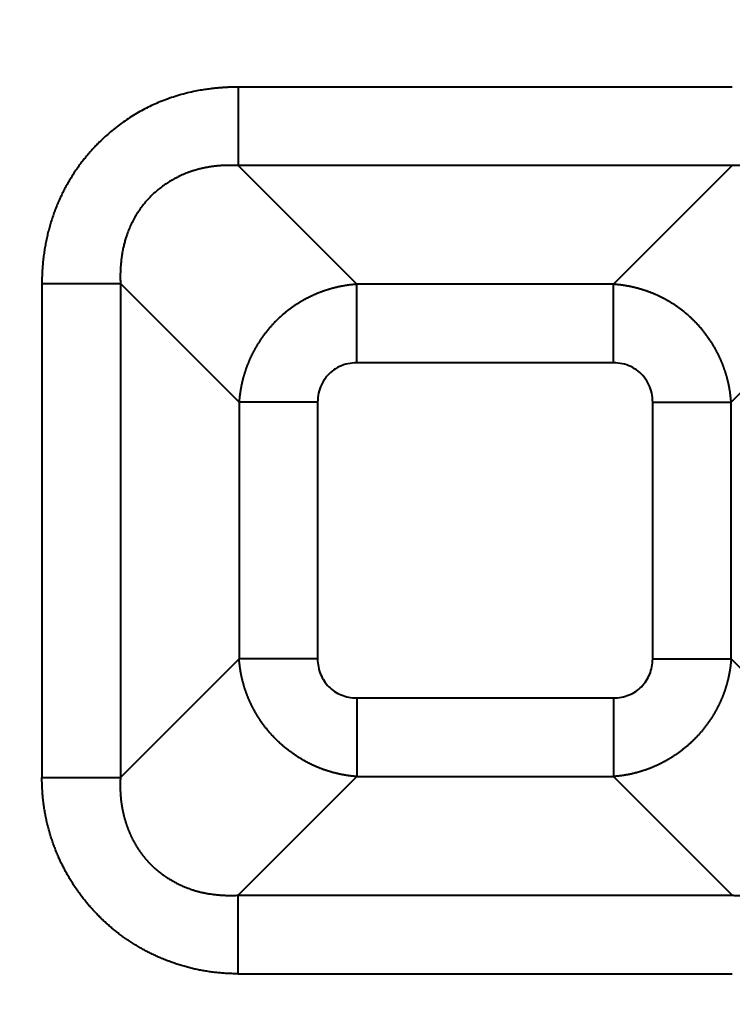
# Model space of a CAD drawing. Header units: millimetres. Extents: x -1286 to 291, y 5350 to 5880.
# Drawn here: x -1082.28 to -1065.04, y 5635.39 to 5659.5 of the extents above; entities that cross this region are included whole.
import ezdxf

# ---------------------------------------------------------------- set-up
doc = ezdxf.new("R2010")
doc.units = ezdxf.units.MM
doc.layers.add('dim', color=82, linetype='Continuous', lineweight=9)
doc.layers.add('粗实线层', color=7, linetype='Continuous', lineweight=35)
doc.dimstyles.new('ISO-25', dxfattribs={"dimscale": 1.5, "dimtxt": 2.5, "dimasz": 2.5, "dimexe": 1.25, "dimexo": 0.625, "dimtad": 1, "dimtxsty": 'Standard', "dimcen": 2.5, "dimadec": 0, "dimazin": 0, "dimtfac": 1, "dimtmove": 0, "dimatfit": 3, "dimfxl": 0, "dimarcsym": 0})

# ---------------------------------------------------------------- blocks, each defined once
blk = doc.blocks.new('*D39')
at = {"layer": 'Defpoints', "color": 0, "lineweight": 18, "transparency": 16777216}
for p in [(-981.514, 5754.075), (-1136.803, 5623.235)]:
    blk.add_point(p, dxfattribs=at)
at = {"layer": 'dim', "color": 0, "lineweight": -2, "transparency": 16777216}
for p, q in [((-931.597, 5796.133), (-979.219, 5756.008)), ((-1136.803, 5623.235), (-981.514, 5754.075)), ((-1139.097, 5621.302), (-1141.391, 5619.369))]:
    blk.add_line(p, q, dxfattribs=at)
at = {"layer": 'dim', "color": 0, "lineweight": 18, "transparency": 16777216}
for points in [[(-979.542, 5756.391), (-978.897, 5755.626), (-981.514, 5754.075)], [(-1139.419, 5621.684), (-1138.775, 5620.92), (-1136.803, 5623.235)]]:
    blk.add_solid(points, dxfattribs=at)
at = {"layer": 'dim', "color": 0, "lineweight": 18, "transparency": 16777216, "insert": (-942.427, 5790.849), "char_height": 3.75, "attachment_point": 5, "rotation": 40.1161}
blk.add_mtext('∅203,06', dxfattribs=at)

msp = doc.modelspace()

# ---------------------------------------------------------------- linework, layer by layer
at = {"layer": '粗实线层', "lineweight": 25}
for p, q in [((-1065.039, 5657.879), (-1076.996, 5657.879)), ((-1065.039, 5655.978), (-1076.996, 5655.978)), ((-1074.123, 5653.105), (-1076.996, 5655.978)), ((-1067.912, 5653.105), (-1065.039, 5655.978)), ((-1081.747, 5653.127), (-1081.747, 5641.17)), ((-1079.847, 5653.127), (-1079.847, 5641.17)), ((-1076.974, 5650.254), (-1079.847, 5653.127)), ((-1067.912, 5653.105), (-1074.123, 5653.105)), ((-1065.061, 5650.254), (-1062.188, 5653.127)), ((-1067.912, 5651.205), (-1074.123, 5651.205)), ((-1076.974, 5650.254), (-1076.974, 5644.043)), ((-1075.073, 5650.254), (-1075.073, 5644.043)), ((-1066.961, 5644.043), (-1066.961, 5650.254)), ((-1065.061, 5644.043), (-1065.061, 5650.254)), ((-1076.974, 5644.043), (-1079.847, 5641.17)), ((-1065.061, 5644.043), (-1062.188, 5641.17)), ((-1074.123, 5643.093), (-1067.912, 5643.093)), ((-1074.123, 5641.192), (-1076.996, 5638.319)), ((-1074.123, 5641.192), (-1067.912, 5641.192)), ((-1067.912, 5641.192), (-1065.039, 5638.319)), ((-1076.996, 5638.319), (-1065.039, 5638.319)), ((-1076.996, 5636.419), (-1065.039, 5636.419))]:
    msp.add_line(p, q, dxfattribs=at)
for radius in [87.342, 87.216, 86.564]:
    msp.add_circle((-1053.128, 5688.655), radius, dxfattribs=at)
for centre, radius, start, end in [((-1053.128, 5688.655), 86.224, 180.08059, 269.91941), ((-1053.128, 5688.655), 85.581, 180.90297, 269.09703), ((-1053.128, 5688.655), 83.696, 181.96796, 267.77604), ((-1053.128, 5688.655), 82.706, 182.5804, 267.41961), ((-1059.158, 5688.655), 102.032, 191.56871, 353.81047), ((-1059.158, 5688.655), 101.531, 191.59189, 353.81047), ((-1059.158, 5688.655), 100.442, 191.71935, 339.08959), ((-1059.158, 5688.655), 100.141, 191.71934, 339.08959), ((-1059.158, 5688.655), 100.022, 191.73334, 338.88345), ((-1059.158, 5688.655), 99.521, 191.82936, 338.86382), ((-1059.158, 5688.655), 102.401, 208.57791, 345.69153), ((-1059.158, 5688.655), 102.402, 208.57791, 345.69153)]:
    msp.add_arc(centre, radius, start, end, dxfattribs=at)
for points, degree, knots in [([(-1076.996, 5657.879), (-1077.008, 5657.879), (-1077.033, 5657.879), (-1077.069, 5657.878), (-1077.105, 5657.878), (-1077.139, 5657.877), (-1077.173, 5657.876), (-1077.205, 5657.874), (-1077.237, 5657.873), (-1077.268, 5657.871), (-1077.298, 5657.87), (-1077.327, 5657.868), (-1077.356, 5657.866), (-1077.383, 5657.864), (-1077.409, 5657.862), (-1077.435, 5657.86), (-1077.46, 5657.858), (-1077.483, 5657.856), (-1077.506, 5657.854), (-1077.528, 5657.852), (-1077.549, 5657.849), (-1077.598, 5657.844), (-1077.683, 5657.835), (-1077.811, 5657.817), (-1077.961, 5657.793), (-1078.134, 5657.758), (-1078.323, 5657.712), (-1078.518, 5657.655), (-1078.707, 5657.591), (-1078.885, 5657.522), (-1079.054, 5657.449), (-1079.216, 5657.371), (-1079.379, 5657.285), (-1079.541, 5657.19), (-1079.705, 5657.084), (-1079.864, 5656.971), (-1080.015, 5656.853), (-1080.151, 5656.737), (-1080.273, 5656.626), (-1080.363, 5656.538), (-1080.427, 5656.474), (-1080.468, 5656.431), (-1080.508, 5656.388), (-1080.548, 5656.344), (-1080.588, 5656.3), (-1080.627, 5656.254), (-1080.666, 5656.208), (-1080.704, 5656.162), (-1080.742, 5656.114), (-1080.779, 5656.066), (-1080.816, 5656.018), (-1080.853, 5655.969), (-1080.888, 5655.919), (-1080.923, 5655.868), (-1080.958, 5655.817), (-1080.992, 5655.765), (-1081.025, 5655.712), (-1081.058, 5655.659), (-1081.09, 5655.606), (-1081.122, 5655.551), (-1081.153, 5655.496), (-1081.183, 5655.441), (-1081.212, 5655.385), (-1081.241, 5655.328), (-1081.269, 5655.271), (-1081.297, 5655.213), (-1081.323, 5655.154), (-1081.349, 5655.095), (-1081.375, 5655.036), (-1081.399, 5654.976), (-1081.423, 5654.915), (-1081.446, 5654.854), (-1081.468, 5654.793), (-1081.489, 5654.731), (-1081.51, 5654.668), (-1081.53, 5654.606), (-1081.549, 5654.542), (-1081.567, 5654.478), (-1081.584, 5654.414), (-1081.601, 5654.349), (-1081.616, 5654.284), (-1081.631, 5654.219), (-1081.645, 5654.153), (-1081.658, 5654.087), (-1081.67, 5654.02), (-1081.682, 5653.953), (-1081.692, 5653.886), (-1081.702, 5653.818), (-1081.71, 5653.75), (-1081.718, 5653.682), (-1081.725, 5653.614), (-1081.731, 5653.545), (-1081.736, 5653.476), (-1081.74, 5653.407), (-1081.743, 5653.337), (-1081.746, 5653.267), (-1081.747, 5653.197), (-1081.747, 5653.151), (-1081.747, 5653.127)], 3, [0, 0, 0, 0, 0.004956, 0.009794, 0.014513, 0.019115, 0.023598, 0.027963, 0.032209, 0.036337, 0.040347, 0.044238, 0.04801, 0.051664, 0.055199, 0.058615, 0.061912, 0.06509, 0.06815, 0.071091, 0.073913, 0.076616, 0.090894, 0.108111, 0.128274, 0.151386, 0.178814, 0.205869, 0.232556, 0.258875, 0.282249, 0.306185, 0.330682, 0.35574, 0.381361, 0.408568, 0.434066, 0.45785, 0.47992, 0.500277, 0.508121, 0.515994, 0.523895, 0.531825, 0.539783, 0.54777, 0.555785, 0.563828, 0.5719, 0.579999, 0.588127, 0.596282, 0.604464, 0.612674, 0.620911, 0.629175, 0.637466, 0.645785, 0.65413, 0.662503, 0.670903, 0.67933, 0.687785, 0.696266, 0.704775, 0.71331, 0.721872, 0.730461, 0.739075, 0.747715, 0.756381, 0.765071, 0.773787, 0.782528, 0.791294, 0.800087, 0.808905, 0.81775, 0.82662, 0.835517, 0.844441, 0.85339, 0.862365, 0.871366, 0.880393, 0.889445, 0.898522, 0.907623, 0.916749, 0.9259, 0.935076, 0.944277, 0.953502, 0.962753, 0.972028, 0.981328, 0.990652, 1, 1, 1, 1]), ([(-1076.996, 5657.879), (-1076.996, 5657.775), (-1076.996, 5657.671), (-1076.996, 5657.466), (-1076.996, 5657.365), (-1076.996, 5657.167), (-1076.996, 5657.071), (-1076.996, 5656.885), (-1076.996, 5656.796), (-1076.996, 5656.627), (-1076.996, 5656.547), (-1076.996, 5656.399), (-1076.996, 5656.33), (-1076.996, 5656.206), (-1076.996, 5656.15), (-1076.996, 5656.053), (-1076.996, 5656.012), (-1076.996, 5655.978)], 3, [0, 0, 0, 0, 0.125, 0.125, 0.25, 0.25, 0.375, 0.375, 0.5, 0.5, 0.625, 0.625, 0.75, 0.75, 0.875, 0.875, 1, 1, 1, 1]), ([(-1076.996, 5655.978), (-1077.006, 5655.979), (-1077.025, 5655.98), (-1077.053, 5655.981), (-1077.081, 5655.982), (-1077.11, 5655.983), (-1077.138, 5655.984), (-1077.166, 5655.984), (-1077.194, 5655.984), (-1077.222, 5655.984), (-1077.249, 5655.984), (-1077.277, 5655.983), (-1077.305, 5655.982), (-1077.332, 5655.981), (-1077.359, 5655.98), (-1077.387, 5655.979), (-1077.414, 5655.977), (-1077.441, 5655.975), (-1077.467, 5655.973), (-1077.494, 5655.97), (-1077.521, 5655.968), (-1077.547, 5655.965), (-1077.574, 5655.962), (-1077.6, 5655.958), (-1077.626, 5655.955), (-1077.652, 5655.951), (-1077.678, 5655.947), (-1077.704, 5655.943), (-1077.729, 5655.938), (-1077.755, 5655.934), (-1077.78, 5655.929), (-1077.805, 5655.924), (-1077.83, 5655.919), (-1077.855, 5655.913), (-1077.88, 5655.908), (-1077.904, 5655.902), (-1077.929, 5655.896), (-1077.953, 5655.89), (-1077.977, 5655.883), (-1078.001, 5655.877), (-1078.025, 5655.87), (-1078.049, 5655.863), (-1078.073, 5655.856), (-1078.096, 5655.848), (-1078.12, 5655.841), (-1078.143, 5655.833), (-1078.166, 5655.825), (-1078.268, 5655.789), (-1078.446, 5655.714), (-1078.687, 5655.58), (-1078.909, 5655.422), (-1079.077, 5655.272), (-1079.201, 5655.141), (-1079.288, 5655.038), (-1079.37, 5654.929), (-1079.446, 5654.815), (-1079.516, 5654.697), (-1079.58, 5654.574), (-1079.637, 5654.446), (-1079.676, 5654.345), (-1079.702, 5654.272), (-1079.716, 5654.229), (-1079.73, 5654.183), (-1079.743, 5654.136), (-1079.756, 5654.087), (-1079.768, 5654.037), (-1079.78, 5653.984), (-1079.791, 5653.93), (-1079.801, 5653.874), (-1079.811, 5653.816), (-1079.819, 5653.759), (-1079.826, 5653.701), (-1079.832, 5653.644), (-1079.838, 5653.587), (-1079.842, 5653.53), (-1079.845, 5653.473), (-1079.848, 5653.416), (-1079.85, 5653.358), (-1079.85, 5653.301), (-1079.85, 5653.243), (-1079.849, 5653.185), (-1079.848, 5653.147), (-1079.847, 5653.127)], 3, [0, 0, 0, 0, 0.00626, 0.012495, 0.018706, 0.024892, 0.031053, 0.037189, 0.043301, 0.049389, 0.055453, 0.061492, 0.067507, 0.073499, 0.079467, 0.085411, 0.091332, 0.097229, 0.103103, 0.108953, 0.114781, 0.120586, 0.126368, 0.132127, 0.137864, 0.143578, 0.14927, 0.15494, 0.160587, 0.166213, 0.171817, 0.1774, 0.182961, 0.188501, 0.194019, 0.199516, 0.204993, 0.210449, 0.215884, 0.221299, 0.226693, 0.232067, 0.237422, 0.242756, 0.248071, 0.253366, 0.258642, 0.263899, 0.32425, 0.383567, 0.44213, 0.500231, 0.529241, 0.558364, 0.587637, 0.617098, 0.646783, 0.676729, 0.70697, 0.737541, 0.747176, 0.75715, 0.767464, 0.77812, 0.789122, 0.80047, 0.812166, 0.824212, 0.836609, 0.849359, 0.862462, 0.874881, 0.887316, 0.899768, 0.912237, 0.924722, 0.937225, 0.949746, 0.962283, 0.974838, 0.98741, 1, 1, 1, 1]), ([(-1062.188, 5653.127), (-1062.187, 5653.136), (-1062.186, 5653.154), (-1062.185, 5653.181), (-1062.184, 5653.208), (-1062.183, 5653.235), (-1062.182, 5653.262), (-1062.182, 5653.289), (-1062.182, 5653.315), (-1062.182, 5653.342), (-1062.182, 5653.368), (-1062.183, 5653.395), (-1062.183, 5653.421), (-1062.184, 5653.447), (-1062.185, 5653.473), (-1062.187, 5653.499), (-1062.188, 5653.525), (-1062.19, 5653.551), (-1062.192, 5653.577), (-1062.194, 5653.603), (-1062.196, 5653.628), (-1062.199, 5653.654), (-1062.202, 5653.679), (-1062.205, 5653.704), (-1062.208, 5653.73), (-1062.211, 5653.755), (-1062.215, 5653.78), (-1062.219, 5653.805), (-1062.223, 5653.83), (-1062.227, 5653.854), (-1062.231, 5653.879), (-1062.236, 5653.904), (-1062.241, 5653.928), (-1062.246, 5653.952), (-1062.251, 5653.976), (-1062.256, 5654.001), (-1062.262, 5654.025), (-1062.268, 5654.048), (-1062.274, 5654.072), (-1062.28, 5654.096), (-1062.286, 5654.119), (-1062.293, 5654.143), (-1062.299, 5654.166), (-1062.306, 5654.189), (-1062.313, 5654.212), (-1062.321, 5654.235), (-1062.328, 5654.258), (-1062.336, 5654.281), (-1062.344, 5654.303), (-1062.352, 5654.326), (-1062.36, 5654.348), (-1062.368, 5654.37), (-1062.377, 5654.392), (-1062.386, 5654.414), (-1062.394, 5654.436), (-1062.404, 5654.458), (-1062.413, 5654.479), (-1062.422, 5654.501), (-1062.432, 5654.522), (-1062.442, 5654.543), (-1062.451, 5654.564), (-1062.462, 5654.585), (-1062.472, 5654.606), (-1062.482, 5654.626), (-1062.493, 5654.647), (-1062.504, 5654.667), (-1062.514, 5654.687), (-1062.526, 5654.707), (-1062.537, 5654.727), (-1062.548, 5654.747), (-1062.56, 5654.766), (-1062.571, 5654.786), (-1062.583, 5654.805), (-1062.595, 5654.824), (-1062.607, 5654.843), (-1062.62, 5654.862), (-1062.632, 5654.881), (-1062.645, 5654.9), (-1062.658, 5654.918), (-1062.67, 5654.936), (-1062.684, 5654.955), (-1062.697, 5654.973), (-1062.71, 5654.99), (-1062.724, 5655.008), (-1062.737, 5655.026), (-1062.751, 5655.043), (-1062.765, 5655.06), (-1062.779, 5655.077), (-1062.793, 5655.094), (-1062.807, 5655.111), (-1062.822, 5655.128), (-1062.836, 5655.144), (-1062.851, 5655.16), (-1062.866, 5655.176), (-1062.881, 5655.192), (-1062.896, 5655.208), (-1062.911, 5655.224), (-1062.932, 5655.245), (-1062.959, 5655.271), (-1062.992, 5655.303), (-1063.026, 5655.334), (-1063.061, 5655.364), (-1063.096, 5655.393), (-1063.132, 5655.422), (-1063.169, 5655.451), (-1063.206, 5655.479), (-1063.244, 5655.506), (-1063.282, 5655.532), (-1063.322, 5655.558), (-1063.361, 5655.583), (-1063.402, 5655.608), (-1063.443, 5655.632), (-1063.485, 5655.655), (-1063.527, 5655.677), (-1063.57, 5655.699), (-1063.614, 5655.72), (-1063.658, 5655.741), (-1063.703, 5655.76), (-1063.748, 5655.779), (-1063.794, 5655.797), (-1063.84, 5655.814), (-1063.887, 5655.831), (-1063.935, 5655.847), (-1063.983, 5655.862), (-1064.031, 5655.876), (-1064.08, 5655.889), (-1064.13, 5655.901), (-1064.18, 5655.913), (-1064.231, 5655.924), (-1064.282, 5655.934), (-1064.333, 5655.943), (-1064.385, 5655.951), (-1064.437, 5655.958), (-1064.49, 5655.965), (-1064.543, 5655.97), (-1064.597, 5655.975), (-1064.651, 5655.979), (-1064.705, 5655.981), (-1064.76, 5655.983), (-1064.815, 5655.984), (-1064.871, 5655.984), (-1064.926, 5655.983), (-1064.982, 5655.981), (-1065.02, 5655.979), (-1065.039, 5655.978)], 3, [0, 0, 0, 0, 0.005924, 0.011829, 0.017716, 0.023584, 0.029433, 0.035265, 0.041078, 0.046873, 0.05265, 0.058409, 0.06415, 0.069873, 0.075579, 0.081267, 0.086938, 0.092592, 0.098228, 0.103848, 0.10945, 0.115035, 0.120604, 0.126156, 0.131691, 0.13721, 0.142713, 0.1482, 0.15367, 0.159124, 0.164563, 0.169986, 0.175393, 0.180785, 0.186161, 0.191522, 0.196869, 0.2022, 0.207516, 0.212817, 0.218104, 0.223376, 0.228634, 0.233878, 0.239108, 0.244323, 0.249525, 0.254714, 0.259888, 0.26505, 0.270198, 0.275333, 0.280454, 0.285564, 0.29066, 0.295744, 0.300815, 0.305874, 0.310921, 0.315957, 0.32098, 0.325992, 0.330992, 0.33598, 0.340958, 0.345925, 0.35088, 0.355825, 0.36076, 0.365684, 0.370597, 0.375501, 0.380395, 0.385279, 0.390153, 0.395018, 0.399873, 0.40472, 0.409558, 0.414387, 0.419207, 0.424019, 0.428822, 0.433618, 0.438406, 0.443186, 0.447958, 0.452723, 0.457481, 0.462232, 0.466976, 0.471713, 0.476444, 0.481169, 0.485887, 0.4906, 0.495306, 0.500008, 0.509822, 0.519661, 0.529527, 0.539421, 0.549346, 0.559303, 0.569293, 0.579318, 0.589379, 0.599479, 0.609618, 0.619799, 0.630022, 0.64029, 0.650603, 0.660963, 0.671371, 0.68183, 0.69234, 0.702902, 0.713519, 0.724191, 0.734919, 0.745705, 0.756551, 0.767457, 0.778425, 0.789455, 0.80055, 0.811709, 0.822935, 0.834229, 0.845591, 0.857022, 0.868525, 0.880099, 0.891746, 0.903466, 0.915261, 0.927132, 0.93908, 0.951105, 0.963209, 0.975392, 0.987656, 1, 1, 1, 1]), ([(-1074.123, 5653.105), (-1074.132, 5653.105), (-1074.15, 5653.103), (-1074.177, 5653.101), (-1074.203, 5653.099), (-1074.23, 5653.096), (-1074.257, 5653.093), (-1074.284, 5653.09), (-1074.31, 5653.087), (-1074.337, 5653.083), (-1074.364, 5653.079), (-1074.39, 5653.075), (-1074.417, 5653.071), (-1074.444, 5653.066), (-1074.47, 5653.062), (-1074.497, 5653.057), (-1074.523, 5653.051), (-1074.55, 5653.046), (-1074.576, 5653.04), (-1074.603, 5653.034), (-1074.629, 5653.028), (-1074.655, 5653.021), (-1074.682, 5653.015), (-1074.708, 5653.008), (-1074.734, 5653.001), (-1074.76, 5652.993), (-1074.786, 5652.986), (-1074.812, 5652.978), (-1074.838, 5652.97), (-1074.864, 5652.961), (-1074.89, 5652.953), (-1074.916, 5652.944), (-1074.942, 5652.935), (-1074.967, 5652.926), (-1074.993, 5652.916), (-1075.018, 5652.907), (-1075.044, 5652.897), (-1075.069, 5652.887), (-1075.094, 5652.876), (-1075.12, 5652.866), (-1075.145, 5652.855), (-1075.17, 5652.844), (-1075.195, 5652.832), (-1075.22, 5652.821), (-1075.244, 5652.809), (-1075.269, 5652.797), (-1075.293, 5652.785), (-1075.318, 5652.773), (-1075.342, 5652.76), (-1075.367, 5652.747), (-1075.391, 5652.734), (-1075.415, 5652.721), (-1075.439, 5652.707), (-1075.462, 5652.693), (-1075.486, 5652.679), (-1075.51, 5652.665), (-1075.533, 5652.651), (-1075.557, 5652.636), (-1075.58, 5652.621), (-1075.603, 5652.606), (-1075.626, 5652.591), (-1075.649, 5652.575), (-1075.671, 5652.56), (-1075.694, 5652.544), (-1075.716, 5652.528), (-1075.738, 5652.512), (-1075.761, 5652.495), (-1075.783, 5652.478), (-1075.804, 5652.461), (-1075.826, 5652.444), (-1075.848, 5652.427), (-1075.869, 5652.41), (-1075.89, 5652.392), (-1075.911, 5652.374), (-1075.932, 5652.356), (-1075.953, 5652.338), (-1075.973, 5652.319), (-1075.994, 5652.301), (-1076.014, 5652.282), (-1076.034, 5652.263), (-1076.054, 5652.244), (-1076.074, 5652.224), (-1076.093, 5652.205), (-1076.113, 5652.185), (-1076.132, 5652.165), (-1076.151, 5652.145), (-1076.17, 5652.125), (-1076.188, 5652.104), (-1076.207, 5652.084), (-1076.225, 5652.063), (-1076.243, 5652.042), (-1076.261, 5652.021), (-1076.279, 5652), (-1076.296, 5651.979), (-1076.313, 5651.957), (-1076.33, 5651.935), (-1076.347, 5651.914), (-1076.364, 5651.892), (-1076.38, 5651.869), (-1076.397, 5651.847), (-1076.413, 5651.825), (-1076.429, 5651.802), (-1076.444, 5651.78), (-1076.46, 5651.757), (-1076.475, 5651.734), (-1076.49, 5651.711), (-1076.505, 5651.687), (-1076.52, 5651.664), (-1076.534, 5651.641), (-1076.548, 5651.617), (-1076.562, 5651.593), (-1076.576, 5651.57), (-1076.589, 5651.546), (-1076.603, 5651.522), (-1076.616, 5651.498), (-1076.629, 5651.473), (-1076.641, 5651.449), (-1076.654, 5651.425), (-1076.666, 5651.4), (-1076.678, 5651.375), (-1076.69, 5651.351), (-1076.701, 5651.326), (-1076.712, 5651.301), (-1076.724, 5651.276), (-1076.734, 5651.251), (-1076.745, 5651.226), (-1076.755, 5651.2), (-1076.766, 5651.175), (-1076.775, 5651.149), (-1076.785, 5651.124), (-1076.795, 5651.098), (-1076.804, 5651.073), (-1076.813, 5651.047), (-1076.822, 5651.021), (-1076.83, 5650.995), (-1076.838, 5650.969), (-1076.847, 5650.943), (-1076.854, 5650.917), (-1076.862, 5650.891), (-1076.869, 5650.865), (-1076.876, 5650.839), (-1076.883, 5650.813), (-1076.89, 5650.786), (-1076.896, 5650.76), (-1076.903, 5650.734), (-1076.909, 5650.707), (-1076.914, 5650.681), (-1076.92, 5650.654), (-1076.925, 5650.628), (-1076.93, 5650.601), (-1076.935, 5650.575), (-1076.939, 5650.548), (-1076.944, 5650.522), (-1076.948, 5650.495), (-1076.952, 5650.468), (-1076.955, 5650.442), (-1076.959, 5650.415), (-1076.962, 5650.388), (-1076.965, 5650.361), (-1076.967, 5650.335), (-1076.97, 5650.308), (-1076.972, 5650.281), (-1076.973, 5650.263), (-1076.974, 5650.254)], 3, [0, 0, 0, 0, 0.006177, 0.012354, 0.018532, 0.024711, 0.030891, 0.037071, 0.043252, 0.049434, 0.055616, 0.061799, 0.067982, 0.074166, 0.080351, 0.086537, 0.092724, 0.098912, 0.105101, 0.11129, 0.117481, 0.123672, 0.129864, 0.136058, 0.142251, 0.148446, 0.154641, 0.160838, 0.167034, 0.173232, 0.179431, 0.18563, 0.19183, 0.198031, 0.204233, 0.210436, 0.21664, 0.222845, 0.229051, 0.235259, 0.241468, 0.247678, 0.25389, 0.260103, 0.266319, 0.272535, 0.278754, 0.284973, 0.291194, 0.297416, 0.30364, 0.309864, 0.31609, 0.322316, 0.328543, 0.334772, 0.341001, 0.347231, 0.353461, 0.359693, 0.365925, 0.372158, 0.378391, 0.384625, 0.39086, 0.397095, 0.403332, 0.409568, 0.415806, 0.422044, 0.428283, 0.434523, 0.440763, 0.447004, 0.453245, 0.459486, 0.465728, 0.47197, 0.478212, 0.484455, 0.490697, 0.49694, 0.503183, 0.509425, 0.515668, 0.52191, 0.528152, 0.534393, 0.540634, 0.546875, 0.553116, 0.559355, 0.565595, 0.571833, 0.578071, 0.584309, 0.590546, 0.596782, 0.603018, 0.609253, 0.615487, 0.621721, 0.627954, 0.634187, 0.640418, 0.64665, 0.65288, 0.659109, 0.665338, 0.671565, 0.677791, 0.684017, 0.690241, 0.696464, 0.702686, 0.708906, 0.715125, 0.721342, 0.727558, 0.733772, 0.739985, 0.746196, 0.752405, 0.758614, 0.764821, 0.771027, 0.777231, 0.783435, 0.789638, 0.79584, 0.802041, 0.808241, 0.81444, 0.820639, 0.826837, 0.833033, 0.839229, 0.845424, 0.851618, 0.857812, 0.864004, 0.870196, 0.876386, 0.882575, 0.888763, 0.894951, 0.901137, 0.907322, 0.913506, 0.91969, 0.925872, 0.932054, 0.938235, 0.944415, 0.950595, 0.956774, 0.962951, 0.969128, 0.975305, 0.98148, 0.987654, 0.993828, 1, 1, 1, 1]), ([(-1065.061, 5650.254), (-1065.061, 5650.263), (-1065.063, 5650.281), (-1065.065, 5650.308), (-1065.067, 5650.335), (-1065.07, 5650.361), (-1065.073, 5650.388), (-1065.076, 5650.415), (-1065.079, 5650.442), (-1065.083, 5650.468), (-1065.087, 5650.495), (-1065.091, 5650.522), (-1065.095, 5650.548), (-1065.1, 5650.575), (-1065.104, 5650.602), (-1065.109, 5650.628), (-1065.115, 5650.655), (-1065.12, 5650.681), (-1065.126, 5650.708), (-1065.132, 5650.734), (-1065.138, 5650.76), (-1065.145, 5650.787), (-1065.151, 5650.813), (-1065.158, 5650.839), (-1065.165, 5650.865), (-1065.173, 5650.892), (-1065.18, 5650.918), (-1065.188, 5650.944), (-1065.196, 5650.97), (-1065.204, 5650.996), (-1065.213, 5651.022), (-1065.222, 5651.047), (-1065.231, 5651.073), (-1065.24, 5651.099), (-1065.25, 5651.124), (-1065.259, 5651.15), (-1065.269, 5651.175), (-1065.279, 5651.201), (-1065.29, 5651.226), (-1065.3, 5651.251), (-1065.311, 5651.276), (-1065.322, 5651.301), (-1065.334, 5651.326), (-1065.345, 5651.351), (-1065.357, 5651.376), (-1065.369, 5651.4), (-1065.381, 5651.425), (-1065.393, 5651.449), (-1065.406, 5651.474), (-1065.419, 5651.498), (-1065.432, 5651.522), (-1065.445, 5651.546), (-1065.459, 5651.57), (-1065.473, 5651.594), (-1065.487, 5651.618), (-1065.501, 5651.641), (-1065.515, 5651.665), (-1065.53, 5651.688), (-1065.545, 5651.711), (-1065.56, 5651.734), (-1065.575, 5651.757), (-1065.59, 5651.78), (-1065.606, 5651.803), (-1065.622, 5651.825), (-1065.638, 5651.848), (-1065.654, 5651.87), (-1065.671, 5651.892), (-1065.688, 5651.914), (-1065.704, 5651.936), (-1065.722, 5651.957), (-1065.739, 5651.979), (-1065.756, 5652), (-1065.774, 5652.022), (-1065.792, 5652.043), (-1065.81, 5652.063), (-1065.828, 5652.084), (-1065.847, 5652.105), (-1065.865, 5652.125), (-1065.884, 5652.145), (-1065.903, 5652.165), (-1065.922, 5652.185), (-1065.942, 5652.205), (-1065.961, 5652.225), (-1065.981, 5652.244), (-1066.001, 5652.263), (-1066.021, 5652.282), (-1066.041, 5652.301), (-1066.062, 5652.32), (-1066.082, 5652.338), (-1066.103, 5652.356), (-1066.124, 5652.374), (-1066.145, 5652.392), (-1066.166, 5652.41), (-1066.187, 5652.427), (-1066.209, 5652.445), (-1066.231, 5652.462), (-1066.252, 5652.479), (-1066.274, 5652.495), (-1066.297, 5652.512), (-1066.319, 5652.528), (-1066.341, 5652.544), (-1066.364, 5652.56), (-1066.386, 5652.576), (-1066.409, 5652.591), (-1066.432, 5652.606), (-1066.455, 5652.621), (-1066.478, 5652.636), (-1066.502, 5652.651), (-1066.525, 5652.665), (-1066.549, 5652.68), (-1066.573, 5652.693), (-1066.596, 5652.707), (-1066.62, 5652.721), (-1066.644, 5652.734), (-1066.668, 5652.747), (-1066.693, 5652.76), (-1066.717, 5652.773), (-1066.741, 5652.785), (-1066.766, 5652.797), (-1066.791, 5652.809), (-1066.815, 5652.821), (-1066.84, 5652.833), (-1066.865, 5652.844), (-1066.89, 5652.855), (-1066.915, 5652.866), (-1066.94, 5652.876), (-1066.966, 5652.887), (-1066.991, 5652.897), (-1067.017, 5652.907), (-1067.042, 5652.917), (-1067.068, 5652.926), (-1067.093, 5652.935), (-1067.119, 5652.944), (-1067.145, 5652.953), (-1067.171, 5652.962), (-1067.197, 5652.97), (-1067.222, 5652.978), (-1067.249, 5652.986), (-1067.275, 5652.993), (-1067.301, 5653.001), (-1067.327, 5653.008), (-1067.353, 5653.015), (-1067.379, 5653.021), (-1067.406, 5653.028), (-1067.432, 5653.034), (-1067.459, 5653.04), (-1067.485, 5653.046), (-1067.512, 5653.051), (-1067.538, 5653.057), (-1067.565, 5653.062), (-1067.591, 5653.066), (-1067.618, 5653.071), (-1067.644, 5653.075), (-1067.671, 5653.079), (-1067.698, 5653.083), (-1067.724, 5653.087), (-1067.751, 5653.09), (-1067.778, 5653.093), (-1067.805, 5653.096), (-1067.831, 5653.099), (-1067.858, 5653.101), (-1067.885, 5653.103), (-1067.903, 5653.105), (-1067.912, 5653.105)], 3, [0, 0, 0, 0, 0.006177, 0.012354, 0.018532, 0.024711, 0.030891, 0.037071, 0.043252, 0.049434, 0.055616, 0.061799, 0.067982, 0.074166, 0.080351, 0.086537, 0.092724, 0.098912, 0.105101, 0.11129, 0.117481, 0.123672, 0.129864, 0.136058, 0.142251, 0.148446, 0.154641, 0.160838, 0.167034, 0.173232, 0.179431, 0.18563, 0.19183, 0.198031, 0.204233, 0.210436, 0.21664, 0.222845, 0.229051, 0.235259, 0.241468, 0.247678, 0.25389, 0.260103, 0.266319, 0.272535, 0.278754, 0.284973, 0.291194, 0.297416, 0.30364, 0.309864, 0.31609, 0.322316, 0.328543, 0.334772, 0.341001, 0.347231, 0.353461, 0.359693, 0.365925, 0.372158, 0.378391, 0.384625, 0.39086, 0.397095, 0.403332, 0.409568, 0.415806, 0.422044, 0.428283, 0.434523, 0.440763, 0.447004, 0.453245, 0.459486, 0.465728, 0.47197, 0.478212, 0.484455, 0.490697, 0.49694, 0.503183, 0.509425, 0.515668, 0.52191, 0.528152, 0.534393, 0.540634, 0.546875, 0.553116, 0.559355, 0.565595, 0.571833, 0.578071, 0.584309, 0.590546, 0.596782, 0.603018, 0.609253, 0.615487, 0.621721, 0.627954, 0.634187, 0.640418, 0.64665, 0.65288, 0.659109, 0.665338, 0.671565, 0.677791, 0.684017, 0.690241, 0.696464, 0.702686, 0.708906, 0.715125, 0.721342, 0.727558, 0.733772, 0.739985, 0.746196, 0.752405, 0.758614, 0.764821, 0.771027, 0.777231, 0.783435, 0.789638, 0.79584, 0.802041, 0.808241, 0.81444, 0.820639, 0.826837, 0.833033, 0.839229, 0.845424, 0.851618, 0.857812, 0.864004, 0.870196, 0.876386, 0.882575, 0.888763, 0.894951, 0.901137, 0.907322, 0.913506, 0.91969, 0.925872, 0.932054, 0.938235, 0.944415, 0.950595, 0.956774, 0.962951, 0.969128, 0.975305, 0.98148, 0.987654, 0.993828, 1, 1, 1, 1]), ([(-1067.912, 5651.205), (-1067.912, 5651.308), (-1067.912, 5651.412), (-1067.912, 5651.617), (-1067.912, 5651.719), (-1067.912, 5651.916), (-1067.912, 5652.013), (-1067.912, 5652.198), (-1067.912, 5652.287), (-1067.912, 5652.456), (-1067.912, 5652.536), (-1067.912, 5652.685), (-1067.912, 5652.753), (-1067.912, 5652.877), (-1067.912, 5652.933), (-1067.912, 5653.03), (-1067.912, 5653.071), (-1067.912, 5653.105)], 3, [0, 0, 0, 0, 0.125, 0.125, 0.25, 0.25, 0.375, 0.375, 0.5, 0.5, 0.625, 0.625, 0.75, 0.75, 0.875, 0.875, 1, 1, 1, 1]), ([(-1075.073, 5650.254), (-1075.177, 5650.254), (-1075.281, 5650.254), (-1075.486, 5650.254), (-1075.587, 5650.254), (-1075.785, 5650.254), (-1075.881, 5650.254), (-1076.067, 5650.254), (-1076.156, 5650.254), (-1076.325, 5650.254), (-1076.405, 5650.254), (-1076.553, 5650.254), (-1076.622, 5650.254), (-1076.746, 5650.254), (-1076.802, 5650.254), (-1076.899, 5650.254), (-1076.94, 5650.254), (-1076.974, 5650.254)], 3, [0, 0, 0, 0, 0.125, 0.125, 0.25, 0.25, 0.375, 0.375, 0.5, 0.5, 0.625, 0.625, 0.75, 0.75, 0.875, 0.875, 1, 1, 1, 1]), ([(-1074.123, 5641.192), (-1074.132, 5641.193), (-1074.15, 5641.194), (-1074.177, 5641.196), (-1074.204, 5641.199), (-1074.231, 5641.202), (-1074.258, 5641.204), (-1074.285, 5641.208), (-1074.312, 5641.211), (-1074.339, 5641.215), (-1074.366, 5641.219), (-1074.392, 5641.223), (-1074.419, 5641.227), (-1074.446, 5641.232), (-1074.473, 5641.237), (-1074.499, 5641.242), (-1074.526, 5641.248), (-1074.552, 5641.253), (-1074.579, 5641.259), (-1074.606, 5641.265), (-1074.632, 5641.272), (-1074.658, 5641.278), (-1074.685, 5641.285), (-1074.711, 5641.292), (-1074.737, 5641.299), (-1074.763, 5641.307), (-1074.789, 5641.315), (-1074.815, 5641.323), (-1074.841, 5641.331), (-1074.867, 5641.34), (-1074.893, 5641.348), (-1074.919, 5641.357), (-1074.945, 5641.366), (-1074.97, 5641.376), (-1074.996, 5641.386), (-1075.021, 5641.395), (-1075.046, 5641.406), (-1075.072, 5641.416), (-1075.097, 5641.426), (-1075.122, 5641.437), (-1075.147, 5641.448), (-1075.172, 5641.46), (-1075.197, 5641.471), (-1075.221, 5641.483), (-1075.246, 5641.495), (-1075.27, 5641.507), (-1075.295, 5641.519), (-1075.319, 5641.532), (-1075.343, 5641.544), (-1075.367, 5641.557), (-1075.391, 5641.571), (-1075.415, 5641.584), (-1075.439, 5641.598), (-1075.462, 5641.612), (-1075.486, 5641.626), (-1075.509, 5641.64), (-1075.533, 5641.654), (-1075.556, 5641.669), (-1075.579, 5641.684), (-1075.602, 5641.699), (-1075.624, 5641.714), (-1075.647, 5641.73), (-1075.669, 5641.746), (-1075.692, 5641.762), (-1075.714, 5641.778), (-1075.736, 5641.794), (-1075.758, 5641.81), (-1075.78, 5641.827), (-1075.801, 5641.844), (-1075.823, 5641.861), (-1075.844, 5641.878), (-1075.865, 5641.896), (-1075.886, 5641.913), (-1075.907, 5641.931), (-1075.928, 5641.949), (-1075.948, 5641.967), (-1075.969, 5641.986), (-1075.989, 5642.004), (-1076.009, 5642.023), (-1076.029, 5642.042), (-1076.048, 5642.061), (-1076.068, 5642.08), (-1076.087, 5642.099), (-1076.107, 5642.119), (-1076.126, 5642.139), (-1076.145, 5642.159), (-1076.163, 5642.179), (-1076.182, 5642.199), (-1076.2, 5642.219), (-1076.218, 5642.24), (-1076.236, 5642.261), (-1076.254, 5642.281), (-1076.272, 5642.302), (-1076.289, 5642.324), (-1076.306, 5642.345), (-1076.323, 5642.366), (-1076.34, 5642.388), (-1076.357, 5642.41), (-1076.373, 5642.432), (-1076.39, 5642.454), (-1076.406, 5642.476), (-1076.421, 5642.498), (-1076.437, 5642.521), (-1076.453, 5642.543), (-1076.468, 5642.566), (-1076.483, 5642.589), (-1076.498, 5642.612), (-1076.513, 5642.635), (-1076.527, 5642.658), (-1076.541, 5642.682), (-1076.555, 5642.705), (-1076.569, 5642.729), (-1076.583, 5642.752), (-1076.596, 5642.776), (-1076.609, 5642.8), (-1076.622, 5642.824), (-1076.635, 5642.848), (-1076.648, 5642.873), (-1076.66, 5642.897), (-1076.672, 5642.921), (-1076.684, 5642.946), (-1076.696, 5642.971), (-1076.707, 5642.996), (-1076.718, 5643.02), (-1076.729, 5643.045), (-1076.74, 5643.07), (-1076.751, 5643.096), (-1076.761, 5643.121), (-1076.771, 5643.146), (-1076.781, 5643.172), (-1076.791, 5643.197), (-1076.8, 5643.223), (-1076.809, 5643.248), (-1076.818, 5643.274), (-1076.827, 5643.3), (-1076.835, 5643.326), (-1076.844, 5643.352), (-1076.852, 5643.378), (-1076.859, 5643.404), (-1076.867, 5643.43), (-1076.874, 5643.456), (-1076.881, 5643.482), (-1076.888, 5643.508), (-1076.895, 5643.535), (-1076.901, 5643.561), (-1076.907, 5643.588), (-1076.913, 5643.614), (-1076.919, 5643.641), (-1076.924, 5643.667), (-1076.929, 5643.694), (-1076.934, 5643.721), (-1076.939, 5643.747), (-1076.943, 5643.774), (-1076.947, 5643.801), (-1076.951, 5643.828), (-1076.955, 5643.854), (-1076.958, 5643.881), (-1076.962, 5643.908), (-1076.964, 5643.935), (-1076.967, 5643.962), (-1076.97, 5643.989), (-1076.972, 5644.016), (-1076.973, 5644.034), (-1076.974, 5644.043)], 3, [0, 0, 0, 0, 0.006241, 0.012481, 0.018719, 0.024957, 0.031194, 0.03743, 0.043666, 0.0499, 0.056133, 0.062366, 0.068597, 0.074828, 0.081058, 0.087287, 0.093515, 0.099743, 0.10597, 0.112195, 0.118421, 0.124645, 0.130868, 0.137091, 0.143313, 0.149535, 0.155756, 0.161976, 0.168195, 0.174413, 0.180631, 0.186849, 0.193065, 0.199281, 0.205497, 0.211712, 0.217926, 0.22414, 0.230353, 0.236565, 0.242777, 0.248989, 0.255199, 0.26141, 0.26762, 0.273829, 0.280038, 0.286246, 0.292454, 0.298662, 0.304869, 0.311075, 0.317282, 0.323487, 0.329693, 0.335898, 0.342102, 0.348307, 0.354511, 0.360714, 0.366918, 0.373121, 0.379323, 0.385526, 0.391728, 0.39793, 0.404131, 0.410332, 0.416534, 0.422734, 0.428935, 0.435135, 0.441336, 0.447536, 0.453736, 0.459935, 0.466135, 0.472335, 0.478534, 0.484733, 0.490932, 0.497131, 0.50333, 0.509529, 0.515728, 0.521927, 0.528126, 0.534324, 0.540523, 0.546722, 0.552921, 0.559119, 0.565318, 0.571517, 0.577716, 0.583915, 0.590114, 0.596313, 0.602513, 0.608712, 0.614912, 0.621111, 0.627311, 0.633511, 0.639711, 0.645911, 0.652112, 0.658313, 0.664514, 0.670715, 0.676916, 0.683118, 0.68932, 0.695522, 0.701725, 0.707927, 0.71413, 0.720334, 0.726538, 0.732742, 0.738946, 0.745151, 0.751356, 0.757562, 0.763768, 0.769974, 0.776181, 0.782388, 0.788596, 0.794804, 0.801012, 0.807221, 0.813431, 0.819641, 0.825851, 0.832063, 0.838274, 0.844486, 0.850699, 0.856912, 0.863126, 0.869341, 0.875556, 0.881771, 0.887988, 0.894205, 0.900422, 0.90664, 0.912859, 0.919079, 0.925299, 0.93152, 0.937742, 0.943964, 0.950187, 0.956411, 0.962636, 0.968861, 0.975087, 0.981314, 0.987542, 0.993771, 1, 1, 1, 1]), ([(-1065.061, 5644.043), (-1065.061, 5644.034), (-1065.063, 5644.016), (-1065.065, 5643.989), (-1065.067, 5643.962), (-1065.07, 5643.935), (-1065.073, 5643.908), (-1065.076, 5643.881), (-1065.08, 5643.854), (-1065.083, 5643.827), (-1065.087, 5643.8), (-1065.092, 5643.774), (-1065.096, 5643.747), (-1065.101, 5643.72), (-1065.106, 5643.693), (-1065.111, 5643.667), (-1065.116, 5643.64), (-1065.122, 5643.614), (-1065.128, 5643.587), (-1065.134, 5643.56), (-1065.14, 5643.534), (-1065.147, 5643.508), (-1065.154, 5643.481), (-1065.161, 5643.455), (-1065.168, 5643.429), (-1065.176, 5643.403), (-1065.183, 5643.377), (-1065.191, 5643.351), (-1065.2, 5643.325), (-1065.208, 5643.299), (-1065.217, 5643.273), (-1065.226, 5643.247), (-1065.235, 5643.221), (-1065.244, 5643.196), (-1065.254, 5643.17), (-1065.264, 5643.145), (-1065.274, 5643.12), (-1065.284, 5643.094), (-1065.295, 5643.069), (-1065.306, 5643.044), (-1065.317, 5643.019), (-1065.328, 5642.994), (-1065.34, 5642.969), (-1065.351, 5642.945), (-1065.363, 5642.92), (-1065.375, 5642.896), (-1065.388, 5642.871), (-1065.4, 5642.847), (-1065.413, 5642.823), (-1065.426, 5642.799), (-1065.439, 5642.775), (-1065.453, 5642.751), (-1065.466, 5642.727), (-1065.48, 5642.704), (-1065.494, 5642.68), (-1065.508, 5642.657), (-1065.523, 5642.634), (-1065.538, 5642.61), (-1065.553, 5642.587), (-1065.568, 5642.565), (-1065.583, 5642.542), (-1065.598, 5642.519), (-1065.614, 5642.497), (-1065.63, 5642.474), (-1065.646, 5642.452), (-1065.662, 5642.43), (-1065.679, 5642.408), (-1065.696, 5642.387), (-1065.712, 5642.365), (-1065.73, 5642.343), (-1065.747, 5642.322), (-1065.764, 5642.301), (-1065.782, 5642.28), (-1065.8, 5642.259), (-1065.818, 5642.238), (-1065.836, 5642.218), (-1065.854, 5642.198), (-1065.873, 5642.177), (-1065.891, 5642.157), (-1065.91, 5642.137), (-1065.929, 5642.118), (-1065.949, 5642.098), (-1065.968, 5642.079), (-1065.988, 5642.059), (-1066.007, 5642.04), (-1066.027, 5642.022), (-1066.047, 5642.003), (-1066.067, 5641.984), (-1066.088, 5641.966), (-1066.108, 5641.948), (-1066.129, 5641.93), (-1066.15, 5641.912), (-1066.171, 5641.894), (-1066.192, 5641.877), (-1066.213, 5641.86), (-1066.235, 5641.843), (-1066.257, 5641.826), (-1066.278, 5641.809), (-1066.3, 5641.793), (-1066.322, 5641.777), (-1066.344, 5641.76), (-1066.367, 5641.745), (-1066.389, 5641.729), (-1066.412, 5641.713), (-1066.435, 5641.698), (-1066.457, 5641.683), (-1066.48, 5641.668), (-1066.503, 5641.653), (-1066.527, 5641.639), (-1066.55, 5641.625), (-1066.574, 5641.611), (-1066.597, 5641.597), (-1066.621, 5641.583), (-1066.645, 5641.57), (-1066.669, 5641.557), (-1066.693, 5641.544), (-1066.717, 5641.531), (-1066.741, 5641.518), (-1066.766, 5641.506), (-1066.79, 5641.494), (-1066.815, 5641.482), (-1066.839, 5641.47), (-1066.864, 5641.459), (-1066.889, 5641.448), (-1066.914, 5641.437), (-1066.939, 5641.426), (-1066.964, 5641.415), (-1066.989, 5641.405), (-1067.015, 5641.395), (-1067.04, 5641.385), (-1067.066, 5641.375), (-1067.091, 5641.366), (-1067.117, 5641.357), (-1067.142, 5641.348), (-1067.168, 5641.339), (-1067.194, 5641.331), (-1067.22, 5641.322), (-1067.246, 5641.314), (-1067.272, 5641.307), (-1067.298, 5641.299), (-1067.324, 5641.292), (-1067.351, 5641.285), (-1067.377, 5641.278), (-1067.403, 5641.271), (-1067.43, 5641.265), (-1067.456, 5641.259), (-1067.483, 5641.253), (-1067.509, 5641.247), (-1067.536, 5641.242), (-1067.563, 5641.237), (-1067.589, 5641.232), (-1067.616, 5641.227), (-1067.643, 5641.223), (-1067.669, 5641.219), (-1067.696, 5641.215), (-1067.723, 5641.211), (-1067.75, 5641.208), (-1067.777, 5641.204), (-1067.804, 5641.201), (-1067.831, 5641.199), (-1067.858, 5641.196), (-1067.885, 5641.194), (-1067.903, 5641.193), (-1067.912, 5641.192)], 3, [0, 0, 0, 0, 0.00624, 0.012479, 0.018718, 0.024955, 0.031191, 0.037427, 0.043662, 0.049895, 0.056128, 0.06236, 0.068591, 0.074821, 0.081051, 0.087279, 0.093507, 0.099734, 0.10596, 0.112186, 0.11841, 0.124634, 0.130858, 0.13708, 0.143302, 0.149523, 0.155743, 0.161962, 0.168181, 0.1744, 0.180617, 0.186834, 0.19305, 0.199266, 0.205481, 0.211696, 0.217909, 0.224123, 0.230336, 0.236548, 0.242759, 0.24897, 0.255181, 0.261391, 0.267601, 0.27381, 0.280018, 0.286227, 0.292434, 0.298641, 0.304848, 0.311055, 0.317261, 0.323466, 0.329671, 0.335876, 0.342081, 0.348285, 0.354489, 0.360692, 0.366895, 0.373098, 0.379301, 0.385503, 0.391705, 0.397906, 0.404108, 0.410309, 0.41651, 0.422711, 0.428911, 0.435112, 0.441312, 0.447512, 0.453712, 0.459911, 0.466111, 0.472311, 0.47851, 0.484709, 0.490908, 0.497107, 0.503306, 0.509505, 0.515704, 0.521903, 0.528102, 0.5343, 0.540499, 0.546698, 0.552897, 0.559096, 0.565295, 0.571494, 0.577693, 0.583892, 0.590091, 0.59629, 0.60249, 0.608689, 0.614889, 0.621089, 0.627289, 0.633489, 0.639689, 0.645889, 0.65209, 0.658291, 0.664492, 0.670694, 0.676895, 0.683097, 0.689299, 0.695502, 0.701704, 0.707907, 0.714111, 0.720314, 0.726518, 0.732723, 0.738928, 0.745133, 0.751338, 0.757544, 0.76375, 0.769957, 0.776164, 0.782372, 0.78858, 0.794788, 0.800997, 0.807206, 0.813416, 0.819627, 0.825838, 0.832049, 0.838261, 0.844474, 0.850687, 0.856901, 0.863115, 0.86933, 0.875545, 0.881761, 0.887978, 0.894195, 0.900414, 0.906632, 0.912852, 0.919072, 0.925292, 0.931514, 0.937736, 0.943959, 0.950183, 0.956407, 0.962632, 0.968858, 0.975085, 0.981312, 0.987541, 0.99377, 1, 1, 1, 1]), ([(-1066.961, 5644.043), (-1066.858, 5644.043), (-1066.754, 5644.043), (-1066.549, 5644.043), (-1066.447, 5644.043), (-1066.25, 5644.043), (-1066.153, 5644.043), (-1065.968, 5644.043), (-1065.879, 5644.043), (-1065.71, 5644.043), (-1065.63, 5644.043), (-1065.481, 5644.043), (-1065.413, 5644.043), (-1065.289, 5644.043), (-1065.233, 5644.043), (-1065.136, 5644.043), (-1065.095, 5644.043), (-1065.061, 5644.043)], 3, [0, 0, 0, 0, 0.125, 0.125, 0.25, 0.25, 0.375, 0.375, 0.5, 0.5, 0.625, 0.625, 0.75, 0.75, 0.875, 0.875, 1, 1, 1, 1]), ([(-1074.123, 5643.093), (-1074.123, 5642.989), (-1074.123, 5642.885), (-1074.123, 5642.68), (-1074.123, 5642.579), (-1074.123, 5642.381), (-1074.123, 5642.285), (-1074.123, 5642.099), (-1074.123, 5642.01), (-1074.123, 5641.841), (-1074.123, 5641.761), (-1074.123, 5641.613), (-1074.123, 5641.544), (-1074.123, 5641.42), (-1074.123, 5641.364), (-1074.123, 5641.267), (-1074.123, 5641.226), (-1074.123, 5641.192)], 3, [0, 0, 0, 0, 0.125, 0.125, 0.25, 0.25, 0.375, 0.375, 0.5, 0.5, 0.625, 0.625, 0.75, 0.75, 0.875, 0.875, 1, 1, 1, 1]), ([(-1076.996, 5636.419), (-1077.959, 5636.419), (-1078.84, 5636.787), (-1079.263, 5636.965), (-1079.646, 5637.221), (-1080.026, 5637.475), (-1080.675, 5638.119), (-1080.932, 5638.497), (-1081.191, 5638.879), (-1081.372, 5639.305), (-1081.747, 5640.191), (-1081.747, 5641.17)], 2, [0, 0, 0, 0.25, 0.25, 0.375, 0.375, 0.5, 0.625, 0.625, 0.75, 0.75, 1, 1, 1]), ([(-1081.747, 5641.17), (-1081.643, 5641.17), (-1081.54, 5641.17), (-1081.335, 5641.17), (-1081.233, 5641.17), (-1081.036, 5641.17), (-1080.939, 5641.17), (-1080.754, 5641.17), (-1080.665, 5641.17), (-1080.496, 5641.17), (-1080.416, 5641.17), (-1080.267, 5641.17), (-1080.199, 5641.17), (-1080.075, 5641.17), (-1080.019, 5641.17), (-1079.922, 5641.17), (-1079.881, 5641.17), (-1079.847, 5641.17)], 3, [0, 0, 0, 0, 0.125, 0.125, 0.25, 0.25, 0.375, 0.375, 0.5, 0.5, 0.625, 0.625, 0.75, 0.75, 0.875, 0.875, 1, 1, 1, 1]), ([(-1079.847, 5641.17), (-1079.847, 5641.161), (-1079.848, 5641.143), (-1079.85, 5641.116), (-1079.851, 5641.089), (-1079.852, 5641.063), (-1079.852, 5641.036), (-1079.853, 5641.009), (-1079.853, 5640.983), (-1079.853, 5640.956), (-1079.852, 5640.93), (-1079.852, 5640.904), (-1079.851, 5640.877), (-1079.85, 5640.851), (-1079.849, 5640.825), (-1079.848, 5640.799), (-1079.846, 5640.773), (-1079.845, 5640.747), (-1079.843, 5640.722), (-1079.841, 5640.696), (-1079.838, 5640.67), (-1079.836, 5640.645), (-1079.833, 5640.619), (-1079.83, 5640.594), (-1079.827, 5640.569), (-1079.823, 5640.544), (-1079.82, 5640.519), (-1079.816, 5640.494), (-1079.812, 5640.469), (-1079.808, 5640.444), (-1079.803, 5640.42), (-1079.799, 5640.395), (-1079.794, 5640.371), (-1079.789, 5640.347), (-1079.784, 5640.322), (-1079.778, 5640.298), (-1079.773, 5640.274), (-1079.767, 5640.25), (-1079.761, 5640.227), (-1079.755, 5640.203), (-1079.748, 5640.179), (-1079.742, 5640.156), (-1079.735, 5640.133), (-1079.728, 5640.11), (-1079.721, 5640.087), (-1079.714, 5640.064), (-1079.706, 5640.041), (-1079.699, 5640.018), (-1079.691, 5639.995), (-1079.683, 5639.973), (-1079.674, 5639.951), (-1079.666, 5639.928), (-1079.658, 5639.906), (-1079.649, 5639.884), (-1079.64, 5639.863), (-1079.631, 5639.841), (-1079.621, 5639.819), (-1079.612, 5639.798), (-1079.602, 5639.777), (-1079.593, 5639.755), (-1079.583, 5639.734), (-1079.573, 5639.713), (-1079.562, 5639.693), (-1079.552, 5639.672), (-1079.541, 5639.651), (-1079.53, 5639.631), (-1079.519, 5639.611), (-1079.508, 5639.591), (-1079.497, 5639.571), (-1079.486, 5639.551), (-1079.474, 5639.531), (-1079.462, 5639.512), (-1079.45, 5639.492), (-1079.438, 5639.473), (-1079.426, 5639.454), (-1079.414, 5639.435), (-1079.401, 5639.416), (-1079.388, 5639.398), (-1079.376, 5639.379), (-1079.363, 5639.361), (-1079.349, 5639.343), (-1079.336, 5639.325), (-1079.323, 5639.307), (-1079.309, 5639.289), (-1079.295, 5639.271), (-1079.282, 5639.254), (-1079.268, 5639.237), (-1079.253, 5639.219), (-1079.239, 5639.202), (-1079.225, 5639.186), (-1079.21, 5639.169), (-1079.195, 5639.152), (-1079.181, 5639.136), (-1079.166, 5639.12), (-1079.151, 5639.104), (-1079.135, 5639.088), (-1079.12, 5639.072), (-1079.08, 5639.032), (-1079.014, 5638.969), (-1078.918, 5638.888), (-1078.817, 5638.811), (-1078.712, 5638.738), (-1078.602, 5638.671), (-1078.489, 5638.609), (-1078.371, 5638.553), (-1078.249, 5638.502), (-1078.154, 5638.468), (-1078.087, 5638.446), (-1078.05, 5638.435), (-1078.011, 5638.423), (-1077.972, 5638.413), (-1077.931, 5638.402), (-1077.889, 5638.392), (-1077.846, 5638.383), (-1077.802, 5638.374), (-1077.756, 5638.365), (-1077.709, 5638.357), (-1077.662, 5638.349), (-1077.613, 5638.342), (-1077.562, 5638.336), (-1077.511, 5638.331), (-1077.458, 5638.326), (-1077.404, 5638.322), (-1077.349, 5638.319), (-1077.293, 5638.316), (-1077.236, 5638.315), (-1077.178, 5638.314), (-1077.118, 5638.315), (-1077.057, 5638.316), (-1077.017, 5638.318), (-1076.996, 5638.319)], 3, [0, 0, 0, 0, 0.005909, 0.011799, 0.017671, 0.023525, 0.029361, 0.03518, 0.04098, 0.046763, 0.052528, 0.058276, 0.064006, 0.069719, 0.075415, 0.081094, 0.086755, 0.0924, 0.098029, 0.10364, 0.109235, 0.114814, 0.120376, 0.125923, 0.131453, 0.136967, 0.142465, 0.147948, 0.153415, 0.158866, 0.164302, 0.169723, 0.175129, 0.180519, 0.185895, 0.191256, 0.196603, 0.201935, 0.207252, 0.212556, 0.217845, 0.22312, 0.228381, 0.233629, 0.238863, 0.244084, 0.249291, 0.254485, 0.259666, 0.264834, 0.26999, 0.275133, 0.280263, 0.285381, 0.290487, 0.295581, 0.300663, 0.305733, 0.310792, 0.315839, 0.320875, 0.325899, 0.330913, 0.335916, 0.340908, 0.34589, 0.350862, 0.355823, 0.360774, 0.365715, 0.370647, 0.375569, 0.380481, 0.385385, 0.390279, 0.395164, 0.400041, 0.404909, 0.409769, 0.41462, 0.419464, 0.424299, 0.429127, 0.433947, 0.43876, 0.443566, 0.448364, 0.453156, 0.457941, 0.46272, 0.467492, 0.472258, 0.477019, 0.481773, 0.486522, 0.491266, 0.496004, 0.500737, 0.527765, 0.554925, 0.582248, 0.609763, 0.6375, 0.665489, 0.693756, 0.72233, 0.751237, 0.759443, 0.767881, 0.77655, 0.785453, 0.794591, 0.803964, 0.813573, 0.823419, 0.833503, 0.843826, 0.854388, 0.86519, 0.876233, 0.887517, 0.899042, 0.91081, 0.92282, 0.935074, 0.947571, 0.960311, 0.973296, 0.986526, 1, 1, 1, 1]), ([(-1065.039, 5638.319), (-1065.03, 5638.319), (-1065.012, 5638.318), (-1064.985, 5638.316), (-1064.958, 5638.315), (-1064.931, 5638.314), (-1064.905, 5638.314), (-1064.878, 5638.313), (-1064.852, 5638.313), (-1064.825, 5638.313), (-1064.799, 5638.313), (-1064.773, 5638.314), (-1064.747, 5638.315), (-1064.72, 5638.316), (-1064.694, 5638.317), (-1064.668, 5638.318), (-1064.643, 5638.319), (-1064.617, 5638.321), (-1064.591, 5638.323), (-1064.566, 5638.325), (-1064.54, 5638.328), (-1064.515, 5638.33), (-1064.489, 5638.333), (-1064.464, 5638.336), (-1064.439, 5638.339), (-1064.414, 5638.342), (-1064.389, 5638.346), (-1064.364, 5638.35), (-1064.339, 5638.354), (-1064.315, 5638.358), (-1064.29, 5638.362), (-1064.266, 5638.367), (-1064.241, 5638.372), (-1064.217, 5638.377), (-1064.193, 5638.382), (-1064.169, 5638.387), (-1064.145, 5638.393), (-1064.121, 5638.399), (-1064.097, 5638.405), (-1064.074, 5638.411), (-1064.05, 5638.417), (-1064.027, 5638.424), (-1064.003, 5638.43), (-1063.98, 5638.437), (-1063.957, 5638.444), (-1063.934, 5638.452), (-1063.912, 5638.459), (-1063.889, 5638.467), (-1063.866, 5638.474), (-1063.844, 5638.482), (-1063.822, 5638.491), (-1063.799, 5638.499), (-1063.777, 5638.508), (-1063.755, 5638.516), (-1063.734, 5638.525), (-1063.712, 5638.534), (-1063.69, 5638.543), (-1063.669, 5638.553), (-1063.648, 5638.562), (-1063.627, 5638.572), (-1063.606, 5638.582), (-1063.585, 5638.592), (-1063.564, 5638.602), (-1063.543, 5638.613), (-1063.523, 5638.623), (-1063.502, 5638.634), (-1063.482, 5638.645), (-1063.462, 5638.656), (-1063.442, 5638.667), (-1063.422, 5638.679), (-1063.403, 5638.69), (-1063.383, 5638.702), (-1063.364, 5638.714), (-1063.345, 5638.726), (-1063.326, 5638.738), (-1063.307, 5638.751), (-1063.288, 5638.763), (-1063.269, 5638.776), (-1063.251, 5638.789), (-1063.232, 5638.801), (-1063.214, 5638.815), (-1063.196, 5638.828), (-1063.178, 5638.841), (-1063.16, 5638.855), (-1063.143, 5638.868), (-1063.125, 5638.882), (-1063.108, 5638.896), (-1063.091, 5638.91), (-1063.074, 5638.924), (-1063.057, 5638.939), (-1063.04, 5638.953), (-1063.024, 5638.968), (-1063.007, 5638.983), (-1062.991, 5638.998), (-1062.975, 5639.013), (-1062.959, 5639.028), (-1062.944, 5639.043), (-1062.922, 5639.064), (-1062.896, 5639.091), (-1062.864, 5639.125), (-1062.833, 5639.159), (-1062.803, 5639.193), (-1062.773, 5639.229), (-1062.744, 5639.265), (-1062.715, 5639.302), (-1062.688, 5639.339), (-1062.66, 5639.377), (-1062.634, 5639.416), (-1062.608, 5639.455), (-1062.582, 5639.495), (-1062.558, 5639.536), (-1062.534, 5639.577), (-1062.511, 5639.619), (-1062.488, 5639.661), (-1062.466, 5639.704), (-1062.445, 5639.748), (-1062.425, 5639.792), (-1062.405, 5639.837), (-1062.387, 5639.882), (-1062.368, 5639.928), (-1062.351, 5639.975), (-1062.335, 5640.022), (-1062.319, 5640.069), (-1062.304, 5640.117), (-1062.29, 5640.166), (-1062.277, 5640.215), (-1062.264, 5640.264), (-1062.253, 5640.314), (-1062.242, 5640.365), (-1062.232, 5640.416), (-1062.223, 5640.467), (-1062.215, 5640.519), (-1062.207, 5640.571), (-1062.201, 5640.624), (-1062.196, 5640.677), (-1062.191, 5640.73), (-1062.187, 5640.784), (-1062.185, 5640.838), (-1062.183, 5640.893), (-1062.182, 5640.948), (-1062.182, 5641.003), (-1062.183, 5641.058), (-1062.185, 5641.114), (-1062.187, 5641.151), (-1062.188, 5641.17)], 3, [0, 0, 0, 0, 0.005894, 0.011771, 0.017629, 0.023469, 0.029291, 0.035096, 0.040883, 0.046652, 0.052404, 0.058139, 0.063856, 0.069557, 0.07524, 0.080906, 0.086556, 0.092188, 0.097804, 0.103404, 0.108987, 0.114554, 0.120105, 0.12564, 0.131158, 0.136661, 0.142148, 0.14762, 0.153076, 0.158517, 0.163942, 0.169352, 0.174748, 0.180128, 0.185494, 0.190845, 0.196181, 0.201503, 0.206811, 0.212105, 0.217385, 0.222651, 0.227903, 0.233141, 0.238366, 0.243578, 0.248777, 0.253962, 0.259134, 0.264294, 0.269441, 0.274576, 0.279698, 0.284808, 0.289906, 0.294992, 0.300066, 0.305128, 0.310179, 0.315219, 0.320248, 0.325265, 0.330272, 0.335267, 0.340253, 0.345228, 0.350192, 0.355146, 0.360091, 0.365026, 0.369951, 0.374866, 0.379772, 0.384669, 0.389557, 0.394437, 0.399307, 0.404169, 0.409023, 0.413869, 0.418706, 0.423536, 0.428358, 0.433173, 0.43798, 0.442781, 0.447574, 0.45236, 0.45714, 0.461914, 0.466681, 0.471442, 0.476197, 0.480947, 0.485691, 0.490429, 0.495163, 0.499891, 0.509765, 0.519661, 0.529582, 0.539529, 0.549503, 0.559507, 0.569542, 0.57961, 0.589711, 0.599848, 0.610022, 0.620234, 0.630487, 0.640781, 0.651119, 0.661501, 0.671928, 0.682403, 0.692927, 0.703501, 0.714126, 0.724804, 0.735536, 0.746323, 0.757167, 0.768069, 0.77903, 0.790051, 0.801133, 0.812279, 0.823488, 0.834761, 0.846101, 0.857508, 0.868984, 0.880528, 0.892143, 0.903829, 0.915587, 0.927419, 0.939325, 0.951306, 0.963363, 0.975497, 0.987709, 1, 1, 1, 1])]:
    msp.add_open_spline(points, degree=degree, knots=knots, dxfattribs=at)
for points, weights in [([(-1081.747, 5653.127), (-1080.859, 5653.127), (-1080.136, 5653.127), (-1079.847, 5653.127)], [1.10247137787, 0.965844680293, 0.965842874066, 1.10246595919]), ([(-1074.123, 5651.205), (-1074.123, 5652.093), (-1074.123, 5652.816), (-1074.123, 5653.105)], [1.10246344043, 0.965844453474, 0.965845519864, 1.1024666396]), ([(-1066.961, 5650.254), (-1066.073, 5650.254), (-1065.35, 5650.254), (-1065.061, 5650.254)], [1.10246344043, 0.965844453474, 0.965845519864, 1.1024666396]), ([(-1075.073, 5644.043), (-1075.961, 5644.043), (-1076.685, 5644.043), (-1076.974, 5644.043)], [1.10246344043, 0.965844453474, 0.965845519864, 1.1024666396]), ([(-1067.912, 5643.093), (-1067.912, 5642.205), (-1067.912, 5641.481), (-1067.912, 5641.192)], [1.10246344043, 0.965844453474, 0.965845519864, 1.1024666396]), ([(-1076.996, 5636.419), (-1076.996, 5637.307), (-1076.996, 5638.03), (-1076.996, 5638.319)], [1.10246918479, 0.965843949256, 0.965843605071, 1.10246815223])]:
    msp.add_rational_spline(points, weights, degree=3, dxfattribs=at)
for points in [[(-1074.123, 5651.205), (-1074.198, 5651.205), (-1074.342, 5651.189), (-1074.547, 5651.12), (-1074.728, 5651.008), (-1074.877, 5650.859), (-1074.988, 5650.679), (-1075.058, 5650.474), (-1075.073, 5650.329), (-1075.073, 5650.254)], [(-1066.961, 5650.254), (-1066.961, 5650.329), (-1066.977, 5650.474), (-1067.046, 5650.679), (-1067.158, 5650.859), (-1067.307, 5651.008), (-1067.487, 5651.12), (-1067.692, 5651.189), (-1067.837, 5651.205), (-1067.912, 5651.205)], [(-1075.073, 5644.043), (-1075.073, 5643.906), (-1075.022, 5643.657), (-1074.819, 5643.349), (-1074.512, 5643.145), (-1074.262, 5643.093), (-1074.123, 5643.093)], [(-1067.912, 5643.093), (-1067.773, 5643.093), (-1067.523, 5643.145), (-1067.215, 5643.349), (-1067.012, 5643.658), (-1066.961, 5643.906), (-1066.961, 5644.043)]]:
    msp.add_open_spline(points, degree=3, dxfattribs=at)

# ---------------------------------------------------------------- dimensions: what is measured, and where the dimension line sits
at = {"layer": 'dim', "lineweight": 18}
dim = msp.add_diameter_dim_2p(p1=(-1136.803, 5623.235), p2=(-981.514, 5754.075), dimstyle='ISO-25', override={"dimasz": 2, "dimexe": 0.49975, "dimexo": 0.49975, "dimgap": 0.49975}, dxfattribs=at)
dim.commit()
dim.dimension.update_dxf_attribs({"geometry": '*D39', "text_midpoint": (-940.534, 5788.603), "dimtype": 163})

doc.saveas('drawing.dxf')
